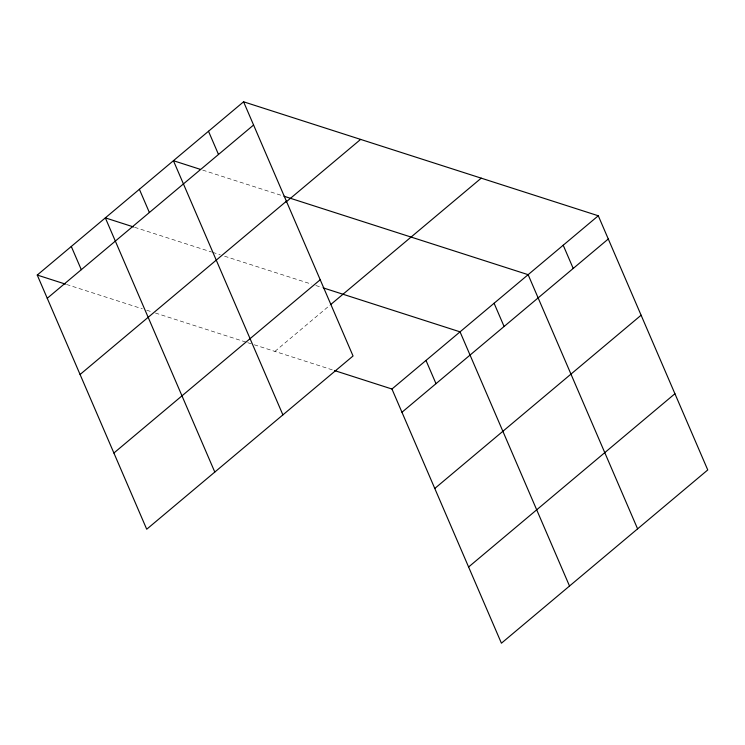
<?xml version="1.0" encoding="UTF-8"?>
<svg xmlns="http://www.w3.org/2000/svg" width="745" height="745" viewBox="0 0 745 745"><rect width="100%" height="100%" fill="white"/><g stroke="black" fill="none" stroke-linecap="round" stroke-linejoin="round"><path stroke-width="0.56" stroke-dasharray="3.73 2.79" d="M274.905 351.417L329.895 305.236M202.687 170.102L281.806 195.525M134.603 227.281L211.552 252.006M212.632 252.35L220.222 254.79M224.562 256.187L311.485 284.115M315.833 285.512L322.352 287.607M66.51 284.45L142.379 308.83M146.718 310.227L152.138 311.969M155.388 313.012L246.66 342.337M247.74 342.681L253.179 344.432M254.259 344.777L333.434 370.218"/><path stroke-width="1.12" d="M243.578 101.795L353.046 355.98L146.718 529.229L37.25 275.054L243.578 101.795L598.282 215.771L707.75 469.946L501.422 643.205L391.954 389.02L334.514 370.563M47.252 298.279L253.579 125.02M80.078 374.493L286.397 201.234M286.117 201.979L360.627 139.408M113.892 453.016L320.22 279.757M330.771 304.5L481.233 178.157M391.954 389.02L598.282 215.771M401.965 412.255L608.283 238.996M434.782 488.469L641.11 315.21M468.605 566.992L674.923 393.733M200.517 169.413L173.427 160.706L282.895 414.881M283.975 196.224L528.13 274.672L637.599 528.857M133.513 226.927L105.334 217.875L214.802 472.06M323.432 287.952L460.047 331.851L569.515 586.026M37.25 275.054L65.43 284.106M563.211 245.226L573.212 268.451M494.093 303.262L504.095 326.487M426 360.44L436.002 383.666M208.498 131.25L218.499 154.476M139.38 189.286L149.382 212.521M71.297 246.465L81.298 269.69"/></g></svg>
